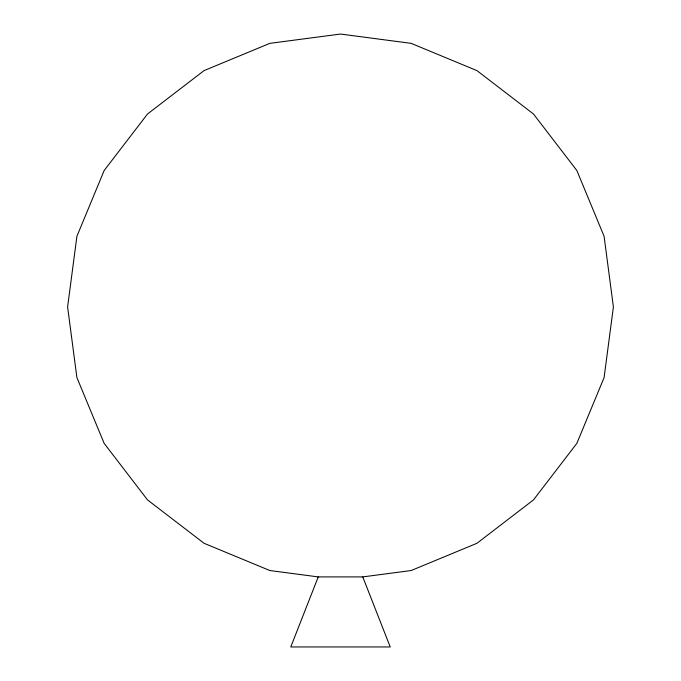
<?xml version="1.0" encoding="UTF-8"?>
<svg xmlns="http://www.w3.org/2000/svg" width="681" height="681" viewBox="0 0 681 681"><rect width="100%" height="100%" fill="white"/><g stroke="black" fill="none" stroke-linecap="round" stroke-linejoin="round"><path stroke-width="1.02" d="M318.24 576.909L290.77 646.95L390.23 646.95L362.76 576.909L318.24 576.909L269.872 570.542L204.053 543.285L147.53 499.914L104.167 443.391L76.902 377.58L67.606 306.944L76.902 236.316L104.167 170.497L147.53 113.982L204.053 70.611L269.872 43.346L340.5 34.05L411.128 43.346L476.947 70.611L533.47 113.982L576.833 170.497L604.098 236.316L613.394 306.944L604.098 377.58L576.833 443.391L533.47 499.914L476.947 543.285L411.128 570.542L362.76 576.909"/></g></svg>
